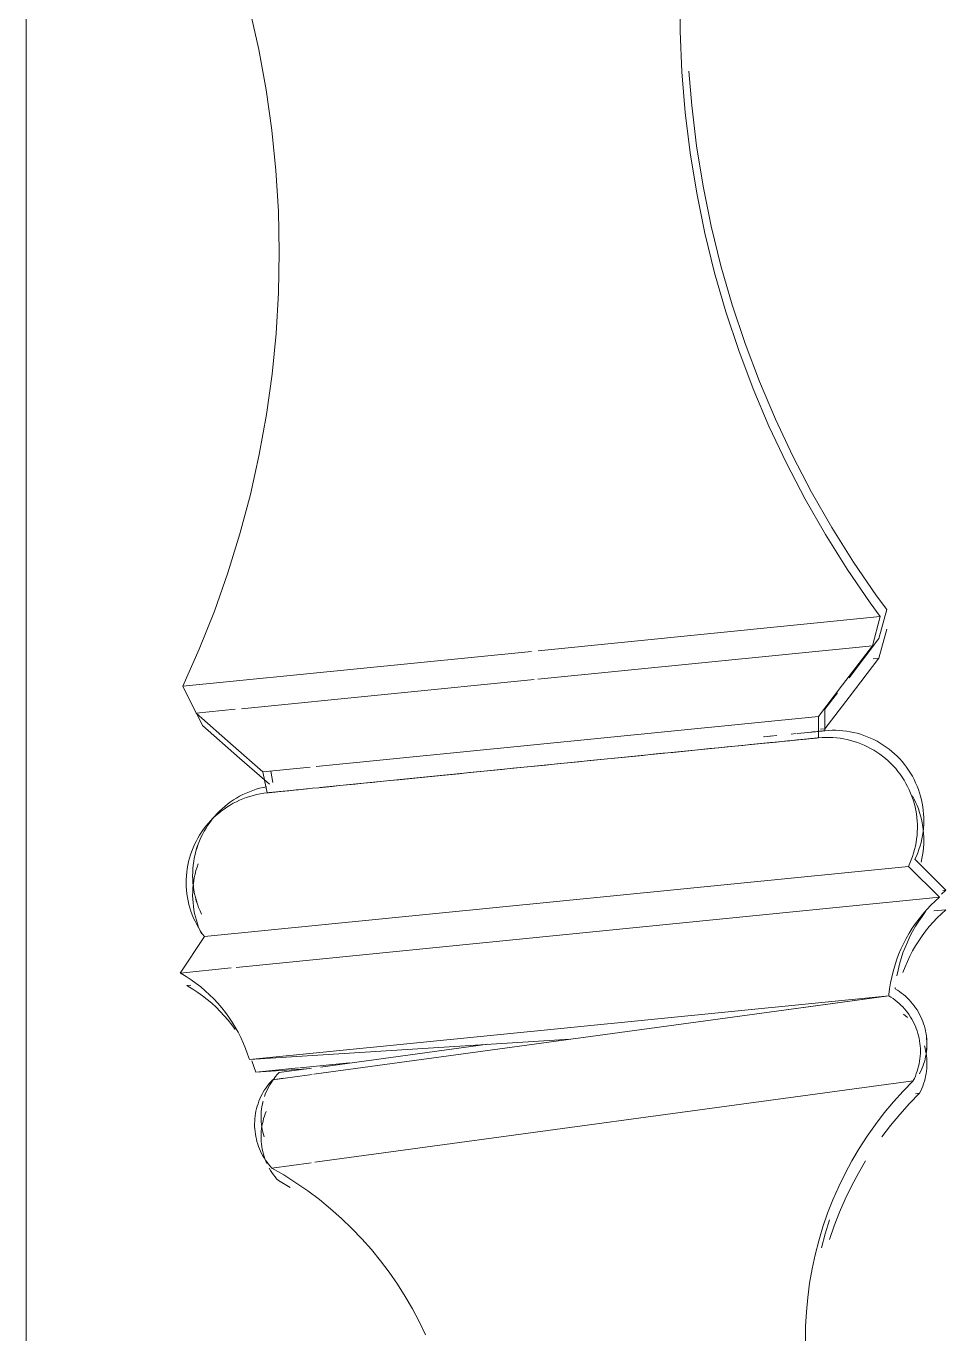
# Model space of a CAD drawing. Extents: x 4834 to 83801, y -13735 to 32221.
# Drawn here: x 13594.99 to 13598.87, y -12421.22 to -12415.71 of the extents above; entities that cross this region are included whole.
import ezdxf

# ---------------------------------------------------------------- set-up
doc = ezdxf.new("R2010")
doc.units = 0
doc.header["$LTSCALE"] = 8
doc.header["$MEASUREMENT"] = 0
doc.layers.add('A-COLS', color=52, linetype='Continuous', lineweight=9)
doc.layers.add('Q-CASE', color=31, linetype='Continuous', lineweight=9)
doc.layers.add('ELEVATION', color=7, linetype='Continuous', lineweight=25, true_color=0xdda54b)

# ---------------------------------------------------------------- blocks, each defined once
blk = doc.blocks.new('BAR_WITH_STOOLS_16588 - BAR_WITH_STOOLS_16588-392758-Section 1')
at = {"layer": 'Q-CASE'}
for p, q in [((848.2676, 78.3392), (846.8249, 78.1953)), ((848.2349, 78.2169), (848.2676, 78.3392)), ((848.262, 78.2467), (848.2948, 78.3691)), ((848.262, 78.1643), (848.2948, 78.2867)), ((846.8243, 78.0761), (848.2349, 78.2169)), ((848.1088, 78.0519), (848.2349, 78.2169)), ((848.136, 78.0817), (848.262, 78.2467)), ((846.7972, 78.1925), (845.3268, 78.0458)), ((848.136, 77.9993), (848.262, 78.1643)), ((848.2372, 78.1619), (848.262, 78.1643)), ((845.3268, 78.0458), (845.3831, 77.9323)), ((845.5742, 77.9514), (846.809, 78.0746)), ((848.0072, 77.9188), (848.1088, 78.0519)), ((848.0344, 77.9487), (848.0872, 78.0178)), ((848.0344, 77.8663), (848.136, 77.9993)), ((845.3831, 77.9323), (845.5476, 77.9487)), ((845.3831, 77.9323), (845.5393, 77.7955)), ((845.3842, 77.9323), (845.4103, 77.8798)), ((848.0344, 77.8584), (848.0344, 77.9487)), ((845.4103, 77.8798), (845.5664, 77.7429)), ((845.8888, 77.7074), (848.0072, 77.9188)), ((848.0072, 77.8286), (848.0072, 77.9188)), ((845.9049, 77.6188), (848.0072, 77.8286)), ((847.7811, 77.8332), (847.8124, 77.8363)), ((848.0072, 77.8286), (847.7853, 77.8065)), ((847.8912, 77.8442), (847.9128, 77.8463)), ((847.9178, 77.8468), (847.9775, 77.8528)), ((847.9783, 77.8528), (847.9178, 77.8468)), ((848.0072, 77.8557), (848.0344, 77.8584)), ((848.0344, 77.8584), (848.0072, 77.8557)), ((848.0152, 77.8644), (848.0344, 77.8663)), ((845.5393, 77.7955), (845.6651, 77.6851)), ((845.5664, 77.7429), (845.6923, 77.6326)), ((845.6651, 77.6851), (845.8646, 77.705)), ((845.6651, 77.6851), (845.683, 77.5967)), ((845.6976, 77.6884), (845.7073, 77.6403)), ((845.6722, 77.6502), (845.683, 77.5967)), ((845.6722, 77.6502), (845.683, 77.5967)), ((845.6722, 77.6502), (845.683, 77.5967)), ((845.683, 77.5967), (845.8521, 77.6136)), ((845.4182, 76.9907), (848.3865, 77.2869)), ((848.5168, 77.1566), (848.3865, 77.2869)), ((848.4131, 77.3167), (848.4137, 77.3168)), ((848.544, 77.1865), (848.4137, 77.3168)), ((848.544, 77.1865), (848.5254, 77.1698)), ((848.5312, 77.1852), (848.544, 77.1865)), ((845.5522, 76.8608), (848.5168, 77.1566)), ((848.4926, 77.0989), (848.544, 77.1041)), ((845.4182, 76.9907), (845.3162, 76.8373)), ((845.3162, 76.8373), (845.5306, 76.8587)), ((845.3434, 76.7847), (845.3609, 76.7864)), ((848.3309, 76.776), (848.3304, 76.771)), ((845.6076, 76.4722), (848.3033, 76.7412)), ((847.8703, 76.6823), (848.3033, 76.7412)), ((848.3033, 76.7412), (848.1293, 76.7175)), ((848.2834, 76.7385), (848.3033, 76.7412)), ((848.098, 76.7133), (845.88, 76.4113)), ((848.3955, 76.6518), (848.401, 76.6426)), ((848.3955, 76.6518), (848.401, 76.6426)), ((848.3955, 76.6518), (848.401, 76.6426)), ((845.6076, 76.4722), (846.9603, 76.5584)), ((846.6136, 76.5373), (845.9071, 76.4412)), ((845.8201, 76.4382), (846.0295, 76.4591)), ((845.6348, 76.4197), (845.8153, 76.4377)), ((845.6348, 76.4197), (845.85, 76.4334)), ((845.6348, 76.4197), (845.8499, 76.4334)), ((845.8722, 76.4103), (845.706, 76.3877)), ((845.706, 76.3877), (845.7503, 76.3937)), ((845.869, 76.436), (845.7331, 76.4175)), ((845.8839, 76.0397), (848.406, 76.383)), ((848.4157, 76.3281), (848.4332, 76.3305)), ((845.7028, 76.0151), (845.8687, 76.0376)), ((845.7799, 75.9335), (845.7299, 75.9625))]:
    blk.add_line(p, q, dxfattribs=at)
at = {"layer": 'Q-CASE', "flags": 128}
for points in [[(847.4446, 81.3216), (847.431, 81.1503), (847.4243, 80.9787), (847.4244, 80.8069), (847.4314, 80.6352), (847.4453, 80.464), (847.466, 80.2934), (847.4935, 80.1238), (847.5278, 79.9555), (847.5688, 79.7886), (847.6164, 79.6236), (847.6706, 79.4605), (847.7313, 79.2998), (847.7983, 79.1416), (847.8716, 78.9862), (847.9511, 78.8339), (848.0366, 78.6849), (848.128, 78.5394), (848.2251, 78.3977), (848.2676, 78.3392)], [(845.3268, 78.0458), (845.3967, 78.2027), (845.4602, 78.3624), (845.5173, 78.5244), (845.5679, 78.6886), (845.6118, 78.8547), (845.6491, 79.0224), (845.6797, 79.1915), (845.7034, 79.3616), (845.7204, 79.5326), (845.7305, 79.7041), (845.7337, 79.8759), (845.7301, 80.0476), (845.7195, 80.2191), (845.7022, 80.39), (845.678, 80.5601), (845.647, 80.7291), (845.6093, 80.8967), (845.565, 81.0627), (845.5443, 81.132)], [(847.4607, 80.6381), (847.4724, 80.4938), (847.4932, 80.3232), (847.5207, 80.1536), (847.5549, 79.9853), (847.5959, 79.8184), (847.6436, 79.6534), (847.6977, 79.4903), (847.7584, 79.3296), (847.8254, 79.1714), (847.8987, 79.016), (847.9782, 78.8637), (848.0637, 78.7147), (848.1551, 78.5692), (848.2522, 78.4275), (848.2948, 78.3691)], [(848.0072, 77.8286), (848.0063, 77.8285), (848.0035, 77.8282), (847.9989, 77.8278), (847.9924, 77.8271), (847.9841, 77.8263), (847.9739, 77.8253), (847.962, 77.8241), (847.9483, 77.8227), (847.9328, 77.8212), (847.9155, 77.8195), (847.8966, 77.8176), (847.8759, 77.8155), (847.8536, 77.8133), (847.8297, 77.8109), (847.8043, 77.8084), (847.7773, 77.8057), (847.7488, 77.8028), (847.7188, 77.7998), (847.6875, 77.7967), (847.6548, 77.7934), (847.6208, 77.7901), (847.5856, 77.7865), (847.5492, 77.7829), (847.5116, 77.7792), (847.473, 77.7753), (847.4334, 77.7714), (847.3929, 77.7673), (847.3514, 77.7632), (847.3092, 77.759), (847.2662, 77.7547), (847.2226, 77.7503), (847.1783, 77.7459), (847.1335, 77.7414), (847.0883, 77.7369), (847.0426, 77.7324), (846.9967, 77.7278), (846.9505, 77.7232), (846.9041, 77.7185), (846.8577, 77.7139), (846.8112, 77.7093), (846.7647, 77.7046), (846.7185, 77.7), (846.6724, 77.6954), (846.6265, 77.6908), (846.5811, 77.6863), (846.536, 77.6818), (846.4915, 77.6774), (846.4475, 77.673), (846.4041, 77.6686), (846.3615, 77.6644), (846.3196, 77.6602), (846.2786, 77.6561), (846.2385, 77.6521), (846.1993, 77.6482), (846.1612, 77.6444), (846.1242, 77.6407), (846.0883, 77.6371), (846.0536, 77.6337), (846.0202, 77.6303), (845.9882, 77.6271), (845.9574, 77.6241), (845.9282, 77.6211), (845.9003, 77.6184), (845.874, 77.6157), (845.8493, 77.6133), (845.8261, 77.611), (845.8046, 77.6088), (845.7847, 77.6068), (845.7666, 77.605), (845.7501, 77.6034), (845.7354, 77.6019), (845.7225, 77.6006), (845.7114, 77.5995), (845.7021, 77.5986), (845.6946, 77.5978), (845.689, 77.5973), (845.6852, 77.5969), (845.6832, 77.5967), (845.683, 77.5967)], [(847.8314, 77.8382), (847.8044, 77.8355), (847.7759, 77.8326)], [(847.8162, 77.8095), (847.8409, 77.812), (847.8641, 77.8143), (847.8856, 77.8165), (847.9055, 77.8185), (847.9237, 77.8203), (847.9401, 77.8219), (847.9548, 77.8234), (847.9677, 77.8247), (847.9788, 77.8258), (847.9881, 77.8267), (847.9956, 77.8275), (848.0013, 77.828), (848.005, 77.8284), (848.007, 77.8286), (848.0072, 77.8286)], [(848.0344, 77.8584), (848.0335, 77.8583), (848.0307, 77.8581), (848.026, 77.8576), (848.0195, 77.857), (848.0112, 77.8561), (848.0011, 77.8551), (847.9891, 77.8539), (847.9754, 77.8525)], [(847.9819, 77.8532), (847.9948, 77.8545), (848.006, 77.8556), (848.0153, 77.8565), (848.0228, 77.8573), (848.0284, 77.8578), (848.0322, 77.8582), (848.0341, 77.8584), (848.0344, 77.8584)], [(848.0072, 77.8286), (848.0224, 77.8298), (848.0375, 77.8304), (848.0527, 77.8304), (848.0678, 77.8298), (848.083, 77.8286), (848.098, 77.8267), (848.113, 77.8243), (848.1278, 77.8213), (848.1426, 77.8177), (848.1571, 77.8135), (848.1715, 77.8087), (848.1857, 77.8034), (848.1997, 77.7975), (848.2134, 77.791), (848.2268, 77.784), (848.24, 77.7764), (848.2528, 77.7684), (848.2654, 77.7598), (848.2775, 77.7507), (848.2893, 77.7412), (848.3007, 77.7312), (848.3117, 77.7207), (848.3222, 77.7099), (848.3324, 77.6986), (848.342, 77.6869), (848.3512, 77.6748), (848.3599, 77.6624), (848.3681, 77.6496), (848.3757, 77.6365), (848.3829, 77.6231), (848.3895, 77.6095), (848.3955, 77.5956), (848.401, 77.5814), (848.4059, 77.5671), (848.4103, 77.5526), (848.414, 77.5379), (848.4172, 77.523), (848.4198, 77.5081), (848.4217, 77.4931), (848.4231, 77.478), (848.4239, 77.4628), (848.424, 77.4477), (848.4236, 77.4325), (848.4225, 77.4174), (848.4209, 77.4023), (848.4186, 77.3873), (848.4157, 77.3724), (848.4123, 77.3576), (848.4082, 77.343), (848.4036, 77.3286), (848.3984, 77.3143), (848.3927, 77.3003), (848.3865, 77.2869)], [(848.0344, 77.8584), (848.0495, 77.8596), (848.0647, 77.8602), (848.0798, 77.8602), (848.095, 77.8596), (848.1101, 77.8584), (848.1251, 77.8566), (848.1401, 77.8541), (848.155, 77.8511), (848.1697, 77.8475), (848.1843, 77.8433), (848.1987, 77.8385), (848.2129, 77.8332), (848.2268, 77.8273), (848.2405, 77.8208), (848.254, 77.8138), (848.2671, 77.8063), (848.28, 77.7982), (848.2925, 77.7896), (848.3047, 77.7806), (848.3164, 77.771), (848.3278, 77.761), (848.3388, 77.7506), (848.3494, 77.7397), (848.3595, 77.7284), (848.3692, 77.7167), (848.3783, 77.7046), (848.387, 77.6922), (848.3952, 77.6794), (848.4029, 77.6663), (848.41, 77.653), (848.4166, 77.6393), (848.4227, 77.6254), (848.4282, 77.6113), (848.4331, 77.5969), (848.4374, 77.5824), (848.4412, 77.5677), (848.4443, 77.5529), (848.4469, 77.5379), (848.4489, 77.5229), (848.4502, 77.5078), (848.451, 77.4926), (848.4512, 77.4775), (848.4507, 77.4623), (848.4496, 77.4472), (848.448, 77.4321), (848.4457, 77.4171), (848.4429, 77.4022), (848.4394, 77.3875), (848.4354, 77.3728), (848.4307, 77.3584), (848.4256, 77.3442), (848.4198, 77.3301), (848.4137, 77.3168)], [(848.0495, 77.8596), (848.0646, 77.8602), (848.0798, 77.8602), (848.0949, 77.8596), (848.11, 77.8584), (848.1251, 77.8566), (848.1401, 77.8541), (848.1549, 77.8511), (848.1697, 77.8475), (848.1842, 77.8433), (848.1986, 77.8385), (848.2128, 77.8332), (848.2268, 77.8273), (848.2405, 77.8208), (848.2539, 77.8138), (848.2671, 77.8063), (848.2799, 77.7982), (848.2925, 77.7896), (848.3046, 77.7806), (848.3164, 77.771), (848.3278, 77.761), (848.3388, 77.7506), (848.3493, 77.7397), (848.3595, 77.7284), (848.3691, 77.7167)], [(848.0495, 77.8596), (848.0647, 77.8602), (848.0798, 77.8602), (848.095, 77.8596), (848.1101, 77.8584), (848.1251, 77.8566), (848.1401, 77.8541), (848.155, 77.8511), (848.1697, 77.8475), (848.1843, 77.8433), (848.1987, 77.8385), (848.2129, 77.8332), (848.2268, 77.8273), (848.2405, 77.8208), (848.254, 77.8138), (848.2671, 77.8063), (848.28, 77.7982), (848.2925, 77.7896), (848.3047, 77.7806), (848.3164, 77.771), (848.3278, 77.761), (848.3388, 77.7506), (848.3494, 77.7397), (848.3595, 77.7284), (848.3692, 77.7167)], [(848.0495, 77.8596), (848.0646, 77.8602), (848.0798, 77.8602), (848.0949, 77.8596), (848.11, 77.8584), (848.1251, 77.8566), (848.1401, 77.8541), (848.1549, 77.8511), (848.1697, 77.8475), (848.1842, 77.8433), (848.1986, 77.8385), (848.2128, 77.8332), (848.2268, 77.8273), (848.2405, 77.8208), (848.2539, 77.8138), (848.2671, 77.8063), (848.2799, 77.7982), (848.2925, 77.7896), (848.3046, 77.7806), (848.3164, 77.771), (848.3278, 77.761), (848.3388, 77.7506), (848.3493, 77.7397), (848.3595, 77.7284), (848.3691, 77.7167)], [(848.2268, 77.784), (848.24, 77.7764), (848.2528, 77.7684)], [(848.2268, 77.784), (848.24, 77.7764), (848.2528, 77.7684)], [(848.2268, 77.784), (848.24, 77.7764), (848.2528, 77.7684)], [(848.4028, 77.6663), (848.41, 77.653), (848.4166, 77.6393), (848.4226, 77.6254), (848.4281, 77.6113), (848.433, 77.5969), (848.4374, 77.5824), (848.4411, 77.5677), (848.4443, 77.5529), (848.4469, 77.5379), (848.4488, 77.5229), (848.4502, 77.5078), (848.451, 77.4926), (848.4511, 77.4775), (848.4507, 77.4623), (848.4496, 77.4472), (848.4479, 77.4321), (848.4457, 77.4171), (848.4428, 77.4022), (848.4394, 77.3875), (848.4353, 77.3728), (848.4307, 77.3584), (848.4255, 77.3442), (848.4197, 77.3301), (848.4136, 77.3168)], [(848.4028, 77.6663), (848.41, 77.653), (848.4166, 77.6393), (848.4226, 77.6254), (848.4281, 77.6113), (848.433, 77.5969), (848.4374, 77.5824), (848.4411, 77.5677), (848.4443, 77.5529), (848.4469, 77.5379), (848.4488, 77.5229), (848.4502, 77.5078), (848.451, 77.4926), (848.4511, 77.4775), (848.4507, 77.4623), (848.4496, 77.4472), (848.4479, 77.4321), (848.4457, 77.4171), (848.4428, 77.4022), (848.4394, 77.3875), (848.4353, 77.3728), (848.4307, 77.3584), (848.4255, 77.3442), (848.4197, 77.3301), (848.4136, 77.3168)], [(848.4029, 77.6663), (848.41, 77.653), (848.4166, 77.6393), (848.4227, 77.6254), (848.4282, 77.6113), (848.4331, 77.5969), (848.4374, 77.5824), (848.4412, 77.5677), (848.4443, 77.5529), (848.4469, 77.5379), (848.4489, 77.5229), (848.4502, 77.5078), (848.451, 77.4926), (848.4512, 77.4775), (848.4507, 77.4623), (848.4496, 77.4472), (848.448, 77.4321), (848.4457, 77.4171), (848.4429, 77.4022), (848.4394, 77.3875), (848.4354, 77.3728), (848.4307, 77.3584), (848.4256, 77.3442), (848.4198, 77.3301), (848.4137, 77.3168)], [(845.4059, 77.0852), (845.3996, 77.099), (845.3939, 77.113), (845.3888, 77.1273), (845.3842, 77.1417), (845.3802, 77.1564), (845.3767, 77.1711), (845.3739, 77.186), (845.3717, 77.201), (845.3701, 77.2161), (845.369, 77.2313), (845.3686, 77.2464), (845.3688, 77.2616), (845.3696, 77.2767), (845.371, 77.2918), (845.373, 77.3069), (845.3756, 77.3218), (845.3788, 77.3366), (845.3826, 77.3513), (845.387, 77.3658), (845.3919, 77.3802), (845.3974, 77.3943), (845.4035, 77.4082), (845.4102, 77.4218), (845.4173, 77.4352), (845.425, 77.4482), (845.4332, 77.461), (845.442, 77.4734), (845.4512, 77.4854), (845.4609, 77.4971), (845.471, 77.5084), (845.4816, 77.5192), (845.4926, 77.5297), (845.504, 77.5396), (845.5158, 77.5492), (845.528, 77.5582), (845.5405, 77.5667), (845.5534, 77.5748), (845.5666, 77.5823), (845.58, 77.5893), (845.5938, 77.5957), (845.6077, 77.6016), (845.6219, 77.6069), (845.6363, 77.6116), (845.6509, 77.6158), (845.6657, 77.6194), (845.6805, 77.6224)], [(845.4059, 77.0852), (845.3996, 77.099), (845.3939, 77.113), (845.3887, 77.1273), (845.3841, 77.1417), (845.3801, 77.1564), (845.3767, 77.1711), (845.3739, 77.186), (845.3716, 77.201), (845.37, 77.2161), (845.369, 77.2313), (845.3686, 77.2464), (845.3688, 77.2616), (845.3696, 77.2767), (845.371, 77.2918), (845.373, 77.3069), (845.3756, 77.3218), (845.3788, 77.3366), (845.3826, 77.3513), (845.3869, 77.3658), (845.3919, 77.3802), (845.3974, 77.3943), (845.4035, 77.4082), (845.4101, 77.4218), (845.4173, 77.4352), (845.425, 77.4482), (845.4332, 77.461), (845.4419, 77.4734), (845.4511, 77.4854), (845.4608, 77.4971), (845.471, 77.5084), (845.4815, 77.5192), (845.4926, 77.5297), (845.504, 77.5396), (845.5158, 77.5492), (845.528, 77.5582), (845.5405, 77.5667), (845.5534, 77.5748), (845.5665, 77.5823), (845.58, 77.5893), (845.5937, 77.5957), (845.6077, 77.6016), (845.6219, 77.6069), (845.6363, 77.6116), (845.6509, 77.6158), (845.6656, 77.6194), (845.6805, 77.6224)], [(845.4059, 77.0852), (845.3996, 77.099), (845.3939, 77.113), (845.3888, 77.1273), (845.3842, 77.1417), (845.3802, 77.1564), (845.3767, 77.1711), (845.3739, 77.186), (845.3717, 77.201), (845.3701, 77.2161), (845.369, 77.2313), (845.3686, 77.2464), (845.3688, 77.2616), (845.3696, 77.2767), (845.371, 77.2918), (845.373, 77.3069), (845.3756, 77.3218), (845.3788, 77.3366), (845.3826, 77.3513), (845.387, 77.3658), (845.3919, 77.3802), (845.3974, 77.3943), (845.4035, 77.4082), (845.4102, 77.4218), (845.4173, 77.4352), (845.425, 77.4482), (845.4332, 77.461), (845.442, 77.4734), (845.4512, 77.4854), (845.4609, 77.4971), (845.471, 77.5084), (845.4816, 77.5192), (845.4926, 77.5297), (845.504, 77.5396), (845.5158, 77.5492), (845.528, 77.5582), (845.5405, 77.5667), (845.5534, 77.5748), (845.5666, 77.5823), (845.58, 77.5893), (845.5938, 77.5957), (845.6077, 77.6016), (845.6219, 77.6069), (845.6363, 77.6116), (845.6509, 77.6158), (845.6657, 77.6194), (845.6805, 77.6224)], [(845.4059, 77.0852), (845.3996, 77.099), (845.3939, 77.113), (845.3887, 77.1273), (845.3841, 77.1417), (845.3801, 77.1564), (845.3767, 77.1711), (845.3739, 77.186), (845.3716, 77.201), (845.37, 77.2161), (845.369, 77.2313), (845.3686, 77.2464), (845.3688, 77.2616), (845.3696, 77.2767), (845.371, 77.2918), (845.373, 77.3069), (845.3756, 77.3218), (845.3788, 77.3366), (845.3826, 77.3513), (845.3869, 77.3658), (845.3919, 77.3802), (845.3974, 77.3943), (845.4035, 77.4082), (845.4101, 77.4218), (845.4173, 77.4352), (845.425, 77.4482), (845.4332, 77.461), (845.4419, 77.4734), (845.4511, 77.4854), (845.4608, 77.4971), (845.471, 77.5084), (845.4815, 77.5192), (845.4926, 77.5297), (845.504, 77.5396), (845.5158, 77.5492), (845.528, 77.5582), (845.5405, 77.5667), (845.5534, 77.5748), (845.5665, 77.5823), (845.58, 77.5893), (845.5937, 77.5957), (845.6077, 77.6016), (845.6219, 77.6069), (845.6363, 77.6116), (845.6509, 77.6158), (845.6656, 77.6194), (845.6805, 77.6224)], [(845.683, 77.5967), (845.6839, 77.5968), (845.6867, 77.5971), (845.6913, 77.5975), (845.6978, 77.5982), (845.7061, 77.599), (845.7163, 77.6), (845.7282, 77.6012), (845.742, 77.6026), (845.7575, 77.6041), (845.7747, 77.6058), (845.7937, 77.6077), (845.8143, 77.6098), (845.8366, 77.612), (845.8605, 77.6144)], [(845.4182, 76.9907), (845.4093, 77.003), (845.4009, 77.0156), (845.393, 77.0286), (845.3856, 77.0418), (845.3788, 77.0554), (845.3725, 77.0692), (845.3668, 77.0832), (845.3616, 77.0975), (845.357, 77.1119), (845.353, 77.1266), (845.3496, 77.1413), (845.3468, 77.1562), (845.3445, 77.1712), (845.3429, 77.1863), (845.3419, 77.2014), (845.3415, 77.2166), (845.3417, 77.2318), (845.3425, 77.2469), (845.3439, 77.262), (845.3459, 77.277), (845.3485, 77.292), (845.3517, 77.3068), (845.3555, 77.3215), (845.3598, 77.336), (845.3648, 77.3503), (845.3703, 77.3645), (845.3764, 77.3783), (845.383, 77.392), (845.3902, 77.4053), (845.3979, 77.4184), (845.4061, 77.4312), (845.4148, 77.4436), (845.424, 77.4556), (845.4337, 77.4673), (845.4439, 77.4786), (845.4544, 77.4894), (845.4655, 77.4998), (845.4769, 77.5098), (845.4887, 77.5193), (845.5009, 77.5284), (845.5134, 77.5369), (845.5263, 77.5449), (845.5394, 77.5525), (845.5529, 77.5594), (845.5666, 77.5659), (845.5806, 77.5718), (845.5948, 77.5771), (845.6092, 77.5818), (845.6238, 77.586), (845.6385, 77.5896), (845.6534, 77.5925), (845.6684, 77.5949), (845.683, 77.5967)], [(845.4093, 77.003), (845.4009, 77.0156), (845.393, 77.0286), (845.3856, 77.0418), (845.3788, 77.0554), (845.3725, 77.0692), (845.3668, 77.0832), (845.3616, 77.0975), (845.357, 77.1119), (845.353, 77.1266), (845.3496, 77.1413), (845.3468, 77.1562), (845.3445, 77.1712), (845.3429, 77.1863), (845.3419, 77.2014), (845.3415, 77.2166), (845.3417, 77.2318), (845.3425, 77.2469), (845.3439, 77.262), (845.3459, 77.277), (845.3485, 77.292), (845.3517, 77.3068), (845.3555, 77.3215), (845.3598, 77.336), (845.3648, 77.3503), (845.3703, 77.3645), (845.3764, 77.3783), (845.383, 77.392), (845.3902, 77.4053), (845.3979, 77.4184), (845.4061, 77.4312), (845.4148, 77.4436), (845.424, 77.4556), (845.4337, 77.4673), (845.4439, 77.4786), (845.4544, 77.4894), (845.4655, 77.4998), (845.4769, 77.5098), (845.4887, 77.5193), (845.5009, 77.5284), (845.5134, 77.5369), (845.5263, 77.5449), (845.5394, 77.5525), (845.5529, 77.5594), (845.5666, 77.5659), (845.5806, 77.5718), (845.5948, 77.5771), (845.6092, 77.5818), (845.6238, 77.586), (845.6385, 77.5896), (845.6534, 77.5925), (845.6684, 77.5949)], [(845.4093, 77.003), (845.4009, 77.0156), (845.393, 77.0286), (845.3856, 77.0418), (845.3788, 77.0554), (845.3725, 77.0692), (845.3668, 77.0832), (845.3616, 77.0975), (845.357, 77.1119), (845.353, 77.1266), (845.3496, 77.1413), (845.3468, 77.1562), (845.3445, 77.1712), (845.3429, 77.1863), (845.3419, 77.2014), (845.3415, 77.2166), (845.3417, 77.2318), (845.3425, 77.2469), (845.3439, 77.262), (845.3459, 77.277), (845.3485, 77.292), (845.3517, 77.3068), (845.3555, 77.3215), (845.3598, 77.336), (845.3648, 77.3503), (845.3703, 77.3645), (845.3764, 77.3783), (845.383, 77.392), (845.3902, 77.4053), (845.3979, 77.4184), (845.4061, 77.4312), (845.4148, 77.4436), (845.424, 77.4556), (845.4337, 77.4673), (845.4439, 77.4786), (845.4544, 77.4894), (845.4655, 77.4998), (845.4769, 77.5098), (845.4887, 77.5193), (845.5009, 77.5284), (845.5134, 77.5369), (845.5263, 77.5449), (845.5394, 77.5525), (845.5529, 77.5594), (845.5666, 77.5659), (845.5806, 77.5718), (845.5948, 77.5771), (845.6092, 77.5818), (845.6238, 77.586), (845.6385, 77.5896), (845.6534, 77.5925), (845.6684, 77.5949)], [(845.4093, 77.003), (845.4009, 77.0156), (845.393, 77.0286), (845.3856, 77.0418), (845.3788, 77.0554), (845.3725, 77.0692), (845.3668, 77.0832), (845.3616, 77.0975), (845.357, 77.1119), (845.353, 77.1266), (845.3496, 77.1413), (845.3468, 77.1562), (845.3445, 77.1712), (845.3429, 77.1863), (845.3419, 77.2014), (845.3415, 77.2166), (845.3417, 77.2318), (845.3425, 77.2469), (845.3439, 77.262), (845.3459, 77.277), (845.3485, 77.292), (845.3517, 77.3068), (845.3555, 77.3215), (845.3598, 77.336), (845.3648, 77.3503), (845.3703, 77.3645), (845.3764, 77.3783), (845.383, 77.392), (845.3902, 77.4053), (845.3979, 77.4184), (845.4061, 77.4312), (845.4148, 77.4436), (845.424, 77.4556), (845.4337, 77.4673), (845.4439, 77.4786), (845.4544, 77.4894), (845.4655, 77.4998), (845.4769, 77.5098), (845.4887, 77.5193), (845.5009, 77.5284), (845.5134, 77.5369), (845.5263, 77.5449), (845.5394, 77.5525), (845.5529, 77.5594), (845.5666, 77.5659), (845.5806, 77.5718), (845.5948, 77.5771), (845.6092, 77.5818), (845.6238, 77.586), (845.6385, 77.5896), (845.6534, 77.5925), (845.6684, 77.5949)], [(848.4029, 77.584), (848.41, 77.5706), (848.4166, 77.5569), (848.4227, 77.543), (848.4282, 77.5289), (848.4331, 77.5145), (848.4374, 77.5), (848.4412, 77.4853), (848.4443, 77.4705), (848.4469, 77.4555), (848.4489, 77.4405), (848.4502, 77.4254), (848.451, 77.4103), (848.4512, 77.3951), (848.4507, 77.3799), (848.4496, 77.3648), (848.448, 77.3497), (848.4457, 77.3347), (848.4429, 77.3198), (848.4394, 77.3051)], [(848.4029, 77.584), (848.41, 77.5706), (848.4166, 77.5569), (848.4227, 77.543), (848.4282, 77.5289), (848.4331, 77.5145), (848.4374, 77.5), (848.4412, 77.4853), (848.4443, 77.4705), (848.4469, 77.4555), (848.4489, 77.4405), (848.4502, 77.4254), (848.451, 77.4103), (848.4512, 77.3951), (848.4507, 77.3799), (848.4496, 77.3648), (848.448, 77.3497), (848.4457, 77.3347), (848.4429, 77.3198), (848.4394, 77.3051)], [(848.4103, 77.5526), (848.414, 77.5379), (848.4172, 77.523), (848.4198, 77.5081), (848.4217, 77.4931), (848.4231, 77.478), (848.4239, 77.4628), (848.424, 77.4477), (848.4236, 77.4325), (848.4225, 77.4174), (848.4209, 77.4023), (848.4186, 77.3873), (848.4157, 77.3724)], [(848.4103, 77.5526), (848.414, 77.5379), (848.4172, 77.523), (848.4198, 77.5081), (848.4217, 77.4931), (848.4231, 77.478), (848.4239, 77.4628), (848.424, 77.4477), (848.4236, 77.4325), (848.4225, 77.4174), (848.4209, 77.4023), (848.4186, 77.3873), (848.4157, 77.3724)], [(848.4103, 77.5526), (848.414, 77.5379), (848.4172, 77.523), (848.4198, 77.5081), (848.4217, 77.4931), (848.4231, 77.478), (848.4239, 77.4628), (848.424, 77.4477), (848.4236, 77.4325), (848.4225, 77.4174), (848.4209, 77.4023), (848.4186, 77.3873), (848.4157, 77.3724)], [(845.4059, 77.0028), (845.3996, 77.0166), (845.3939, 77.0307), (845.3888, 77.0449), (845.3842, 77.0594), (845.3802, 77.074), (845.3767, 77.0888), (845.3739, 77.1037), (845.3717, 77.1187), (845.3701, 77.1337), (845.369, 77.1489), (845.3686, 77.164), (845.3688, 77.1792), (845.3696, 77.1943), (845.371, 77.2094), (845.373, 77.2245), (845.3756, 77.2394), (845.3788, 77.2542), (845.3826, 77.2689), (845.387, 77.2834), (845.3919, 77.2978)], [(845.4059, 77.0028), (845.3996, 77.0166), (845.3939, 77.0307), (845.3888, 77.0449), (845.3842, 77.0594), (845.3802, 77.074), (845.3767, 77.0888), (845.3739, 77.1037), (845.3717, 77.1187), (845.3701, 77.1337), (845.369, 77.1489), (845.3686, 77.164), (845.3688, 77.1792), (845.3696, 77.1943), (845.371, 77.2094), (845.373, 77.2245), (845.3756, 77.2394), (845.3788, 77.2542), (845.3826, 77.2689), (845.387, 77.2834), (845.3919, 77.2978)], [(848.5168, 77.1566), (848.4983, 77.14), (848.4804, 77.1226), (848.4633, 77.1045), (848.4468, 77.0857), (848.4312, 77.0663), (848.4163, 77.0463), (848.4023, 77.0257), (848.3891, 77.0046), (848.3767, 76.9829), (848.3652, 76.9608), (848.3546, 76.9382), (848.3449, 76.9152), (848.3362, 76.8919), (848.3284, 76.8682), (848.3215, 76.8442), (848.3156, 76.82), (848.3107, 76.7955), (848.3067, 76.7709), (848.3038, 76.7462), (848.3033, 76.7412)], [(848.544, 77.1041), (848.5254, 77.0874), (848.5076, 77.07), (848.4904, 77.0519), (848.474, 77.0332), (848.4583, 77.0137), (848.4435, 76.9937), (848.4294, 76.9731), (848.4162, 76.952), (848.4038, 76.9303), (848.3923, 76.9082), (848.3817, 76.8856), (848.3721, 76.8627), (848.3633, 76.8393)], [(848.4583, 77.0961), (848.4435, 77.0761), (848.4294, 77.0555), (848.4162, 77.0344), (848.4038, 77.0127), (848.3923, 76.9906), (848.3817, 76.968), (848.3721, 76.945), (848.3633, 76.9217), (848.3555, 76.898), (848.3486, 76.874), (848.3427, 76.8498), (848.3378, 76.8254)], [(848.474, 77.0332), (848.4583, 77.0137), (848.4435, 76.9937), (848.4294, 76.9731), (848.4162, 76.952), (848.4038, 76.9303), (848.3923, 76.9082), (848.3817, 76.8856), (848.3721, 76.8627), (848.3633, 76.8393)], [(845.6076, 76.4722), (845.6, 76.496), (845.5915, 76.5194), (845.582, 76.5425), (845.5716, 76.5651), (845.5603, 76.5874), (845.5482, 76.6091), (845.5351, 76.6304), (845.5213, 76.6511), (845.5066, 76.6713), (845.4911, 76.6908), (845.4749, 76.7097), (845.4579, 76.728), (845.4402, 76.7455), (845.4218, 76.7624), (845.4027, 76.7785), (845.383, 76.7938), (845.3627, 76.8083), (845.3419, 76.822), (845.3205, 76.8348), (845.3162, 76.8373)], [(845.5484, 76.5986), (845.5337, 76.6187), (845.5182, 76.6383), (845.502, 76.6572), (845.485, 76.6754), (845.4673, 76.693), (845.4489, 76.7098), (845.4298, 76.7259), (845.4102, 76.7412), (845.3899, 76.7557), (845.369, 76.7694), (845.3477, 76.7822), (845.3434, 76.7847)], [(845.5484, 76.5986), (845.5337, 76.6187), (845.5182, 76.6383), (845.502, 76.6572), (845.485, 76.6754), (845.4673, 76.693), (845.4489, 76.7098), (845.4298, 76.7259)], [(848.3033, 76.7412), (848.3125, 76.7356), (848.3215, 76.7296), (848.3302, 76.7232), (848.3387, 76.7165), (848.3469, 76.7095), (848.3548, 76.7021), (848.3624, 76.6944), (848.3697, 76.6864), (848.3766, 76.6782), (848.3833, 76.6697), (848.3895, 76.6609), (848.3955, 76.6518), (848.401, 76.6426), (848.4062, 76.6331), (848.411, 76.6234), (848.4154, 76.6136), (848.4194, 76.6035), (848.423, 76.5934), (848.4262, 76.583), (848.429, 76.5726), (848.4314, 76.5621), (848.4333, 76.5514), (848.4348, 76.5407), (848.4359, 76.53), (848.4366, 76.5192), (848.4368, 76.5084), (848.4366, 76.4976), (848.4359, 76.4868), (848.4349, 76.4761), (848.4334, 76.4654), (848.4314, 76.4548), (848.4291, 76.4442), (848.4263, 76.4338), (848.4231, 76.4235), (848.4195, 76.4133), (848.4155, 76.4032), (848.4111, 76.3934), (848.4064, 76.3837), (848.406, 76.383)], [(848.3304, 76.771), (848.3397, 76.7654), (848.3486, 76.7594), (848.3574, 76.753), (848.3658, 76.7463), (848.374, 76.7393), (848.3819, 76.7319), (848.3895, 76.7242), (848.3968, 76.7163), (848.4038, 76.708), (848.4104, 76.6995), (848.4167, 76.6907), (848.4226, 76.6817), (848.4282, 76.6724), (848.4333, 76.6629), (848.4381, 76.6532), (848.4426, 76.6434), (848.4466, 76.6334), (848.4502, 76.6232), (848.4534, 76.6129), (848.4562, 76.6024), (848.4585, 76.5919), (848.4605, 76.5813), (848.462, 76.5706), (848.4631, 76.5598), (848.4637, 76.549), (848.4639, 76.5382), (848.4637, 76.5274), (848.4631, 76.5166), (848.462, 76.5059), (848.4605, 76.4952), (848.4586, 76.4846), (848.4562, 76.474), (848.4535, 76.4636), (848.4503, 76.4533), (848.4467, 76.4431), (848.4427, 76.4331), (848.4383, 76.4232), (848.4335, 76.4135), (848.4332, 76.4129)], [(848.3658, 76.7463), (848.374, 76.7393), (848.3819, 76.7319), (848.3895, 76.7242), (848.3968, 76.7163), (848.4037, 76.708), (848.4103, 76.6995), (848.4166, 76.6907), (848.4226, 76.6817), (848.4281, 76.6724), (848.4333, 76.6629), (848.4381, 76.6532), (848.4425, 76.6434), (848.4465, 76.6334), (848.4501, 76.6232), (848.4533, 76.6129)], [(848.3658, 76.7463), (848.374, 76.7393), (848.3819, 76.7319), (848.3895, 76.7242), (848.3968, 76.7163), (848.4038, 76.708), (848.4104, 76.6995), (848.4167, 76.6907), (848.4226, 76.6817), (848.4282, 76.6724), (848.4333, 76.6629), (848.4381, 76.6532), (848.4426, 76.6434), (848.4466, 76.6334), (848.4502, 76.6232), (848.4534, 76.6129)], [(848.3658, 76.7463), (848.374, 76.7393), (848.3819, 76.7319), (848.3895, 76.7242), (848.3968, 76.7163), (848.4037, 76.708), (848.4103, 76.6995), (848.4166, 76.6907), (848.4226, 76.6817), (848.4281, 76.6724), (848.4333, 76.6629), (848.4381, 76.6532), (848.4425, 76.6434), (848.4465, 76.6334), (848.4501, 76.6232), (848.4533, 76.6129)], [(845.5482, 76.6091), (845.5351, 76.6304), (845.5213, 76.6511), (845.5066, 76.6713)], [(845.5482, 76.6091), (845.5351, 76.6304), (845.5213, 76.6511), (845.5066, 76.6713)], [(845.5482, 76.6091), (845.5351, 76.6304), (845.5213, 76.6511), (845.5066, 76.6713)], [(848.3658, 76.6639), (848.374, 76.6569), (848.3819, 76.6495)], [(848.4561, 76.6024), (848.4585, 76.5919), (848.4604, 76.5813), (848.4619, 76.5706), (848.463, 76.5598), (848.4637, 76.549), (848.4639, 76.5382), (848.4637, 76.5274), (848.463, 76.5166), (848.462, 76.5059), (848.4605, 76.4952), (848.4585, 76.4846), (848.4562, 76.474)], [(848.4561, 76.6024), (848.4585, 76.5919), (848.4604, 76.5813), (848.4619, 76.5706), (848.463, 76.5598), (848.4637, 76.549), (848.4639, 76.5382), (848.4637, 76.5274), (848.463, 76.5166), (848.462, 76.5059), (848.4605, 76.4952), (848.4585, 76.4846), (848.4562, 76.474)], [(848.4562, 76.6024), (848.4585, 76.5919), (848.4605, 76.5813), (848.462, 76.5706), (848.4631, 76.5598), (848.4637, 76.549), (848.4639, 76.5382), (848.4637, 76.5274), (848.4631, 76.5166), (848.462, 76.5059), (848.4605, 76.4952), (848.4586, 76.4846), (848.4562, 76.474)], [(848.4534, 76.5305), (848.4562, 76.52), (848.4585, 76.5095), (848.4605, 76.4989), (848.462, 76.4882), (848.4631, 76.4774), (848.4637, 76.4667), (848.4639, 76.4559), (848.4637, 76.4451), (848.4631, 76.4343), (848.462, 76.4235), (848.4605, 76.4128), (848.4586, 76.4022), (848.4562, 76.3917), (848.4535, 76.3812), (848.4503, 76.3709), (848.4467, 76.3607), (848.4427, 76.3507), (848.4383, 76.3408), (848.4335, 76.3311), (848.4332, 76.3305)], [(848.4562, 76.52), (848.4585, 76.5095), (848.4605, 76.4989), (848.462, 76.4882), (848.4631, 76.4774), (848.4637, 76.4667), (848.4639, 76.4559), (848.4637, 76.4451), (848.4631, 76.4343), (848.462, 76.4235), (848.4605, 76.4128), (848.4586, 76.4022), (848.4562, 76.3917), (848.4535, 76.3812), (848.4503, 76.3709), (848.4467, 76.3607)], [(845.6348, 76.4197), (845.6272, 76.4434), (845.6186, 76.4668)], [(845.6821, 76.04), (845.6759, 76.0488), (845.67, 76.0579), (845.6646, 76.0672), (845.6594, 76.0767), (845.6547, 76.0864), (845.6504, 76.0963), (845.6465, 76.1064), (845.6429, 76.1166), (845.6398, 76.1269), (845.6371, 76.1374), (845.6348, 76.1479), (845.633, 76.1586), (845.6315, 76.1693), (845.6305, 76.1801), (845.63, 76.1908), (845.6298, 76.2016), (845.6301, 76.2124), (845.6309, 76.2232), (845.632, 76.234), (845.6336, 76.2446), (845.6356, 76.2552), (845.638, 76.2658), (845.6409, 76.2762), (845.6442, 76.2865), (845.6478, 76.2966), (845.6519, 76.3066), (845.6564, 76.3165), (845.6613, 76.3261), (845.6665, 76.3356), (845.6721, 76.3448), (845.6781, 76.3538), (845.6845, 76.3625), (845.6911, 76.371), (845.6982, 76.3792), (845.7055, 76.3871), (845.706, 76.3877)], [(845.7028, 76.0151), (845.6956, 76.0231), (845.6887, 76.0314), (845.6821, 76.04), (845.6759, 76.0488), (845.67, 76.0579), (845.6646, 76.0672), (845.6594, 76.0767), (845.6547, 76.0864), (845.6504, 76.0963), (845.6465, 76.1064), (845.6429, 76.1166), (845.6398, 76.1269), (845.6371, 76.1374), (845.6348, 76.1479), (845.633, 76.1586), (845.6315, 76.1693), (845.6305, 76.1801), (845.63, 76.1908), (845.6298, 76.2016), (845.6301, 76.2124), (845.6309, 76.2232), (845.632, 76.234), (845.6336, 76.2446), (845.6356, 76.2552), (845.638, 76.2658), (845.6409, 76.2762), (845.6442, 76.2865), (845.6478, 76.2966), (845.6519, 76.3066), (845.6564, 76.3165), (845.6613, 76.3261), (845.6665, 76.3356), (845.6721, 76.3448), (845.6781, 76.3538), (845.6845, 76.3625), (845.6911, 76.371), (845.6982, 76.3792), (845.7055, 76.3871), (845.706, 76.3877)], [(845.6821, 76.04), (845.6759, 76.0488), (845.67, 76.0579), (845.6646, 76.0672), (845.6594, 76.0767), (845.6547, 76.0864), (845.6504, 76.0963), (845.6465, 76.1064), (845.6429, 76.1166), (845.6398, 76.1269), (845.6371, 76.1374), (845.6348, 76.1479), (845.633, 76.1586), (845.6315, 76.1693), (845.6305, 76.1801), (845.63, 76.1908), (845.6298, 76.2016), (845.6301, 76.2124), (845.6309, 76.2232), (845.632, 76.234), (845.6336, 76.2446), (845.6356, 76.2552), (845.638, 76.2658), (845.6409, 76.2762), (845.6442, 76.2865), (845.6478, 76.2966), (845.6519, 76.3066), (845.6564, 76.3165), (845.6613, 76.3261), (845.6665, 76.3356), (845.6721, 76.3448), (845.6781, 76.3538), (845.6845, 76.3625), (845.6911, 76.371), (845.6982, 76.3792), (845.7055, 76.3871)], [(845.6821, 76.04), (845.6759, 76.0488), (845.67, 76.0579), (845.6646, 76.0672), (845.6594, 76.0767), (845.6547, 76.0864), (845.6504, 76.0963), (845.6465, 76.1064), (845.6429, 76.1166), (845.6398, 76.1269), (845.6371, 76.1374), (845.6348, 76.1479), (845.633, 76.1586), (845.6315, 76.1693), (845.6305, 76.1801), (845.63, 76.1908), (845.6298, 76.2016), (845.6301, 76.2124), (845.6309, 76.2232), (845.632, 76.234), (845.6336, 76.2446), (845.6356, 76.2552), (845.638, 76.2658), (845.6409, 76.2762), (845.6442, 76.2865), (845.6478, 76.2966), (845.6519, 76.3066), (845.6564, 76.3165), (845.6613, 76.3261), (845.6665, 76.3356), (845.6721, 76.3448), (845.6781, 76.3538), (845.6845, 76.3625), (845.6911, 76.371), (845.6982, 76.3792), (845.7055, 76.3871)], [(845.6713, 76.3163), (845.675, 76.3265), (845.6791, 76.3365), (845.6835, 76.3463), (845.6884, 76.3559), (845.6936, 76.3654), (845.6993, 76.3746), (845.7053, 76.3836), (845.7116, 76.3923), (845.7183, 76.4008), (845.7253, 76.409), (845.7326, 76.417), (845.7331, 76.4175)], [(845.6713, 76.3163), (845.6749, 76.3265), (845.679, 76.3365), (845.6835, 76.3463), (845.6884, 76.3559), (845.6936, 76.3654), (845.6992, 76.3746), (845.7052, 76.3836), (845.7116, 76.3923), (845.7182, 76.4008), (845.7253, 76.409), (845.7326, 76.417)], [(845.7182, 76.4008), (845.7253, 76.409), (845.7326, 76.417)], [(845.7183, 76.4008), (845.7253, 76.409), (845.7326, 76.417)], [(845.6713, 76.3163), (845.675, 76.3265), (845.6791, 76.3365), (845.6835, 76.3463), (845.6884, 76.3559), (845.6936, 76.3654), (845.6993, 76.3746), (845.7053, 76.3836)], [(845.6713, 76.3163), (845.6749, 76.3265), (845.679, 76.3365), (845.6835, 76.3463), (845.6884, 76.3559), (845.6936, 76.3654), (845.6992, 76.3746), (845.7052, 76.3836)], [(848.406, 76.383), (848.3635, 76.3395), (848.3227, 76.2942), (848.2838, 76.2474), (848.2468, 76.199), (848.2118, 76.1492), (848.1788, 76.0981), (848.1478, 76.0456), (848.119, 75.992), (848.0924, 75.9372), (848.0679, 75.8815), (848.0457, 75.8248), (848.0258, 75.7672), (848.0082, 75.7089), (847.993, 75.65), (847.9801, 75.5905), (847.9696, 75.5305), (847.9615, 75.4701), (847.9558, 75.4095), (847.9526, 75.3487), (847.9518, 75.2878)], [(845.67, 76.1464), (845.6669, 76.1568), (845.6642, 76.1672), (845.6619, 76.1778), (845.6601, 76.1884), (845.6586, 76.1991), (845.6576, 76.2099), (845.6571, 76.2207), (845.6569, 76.2315), (845.6572, 76.2423), (845.658, 76.253), (845.6591, 76.2638), (845.6607, 76.2745), (845.6627, 76.2851), (845.6651, 76.2956)], [(845.67, 76.1464), (845.6669, 76.1568), (845.6642, 76.1672), (845.6619, 76.1778), (845.6601, 76.1884), (845.6586, 76.1991), (845.6576, 76.2099), (845.6571, 76.2207), (845.6569, 76.2315), (845.6572, 76.2423), (845.658, 76.253), (845.6591, 76.2638), (845.6607, 76.2745), (845.6627, 76.2851), (845.6651, 76.2956)], [(845.6701, 76.1464), (845.6669, 76.1568), (845.6642, 76.1672), (845.662, 76.1778), (845.6601, 76.1884), (845.6587, 76.1991), (845.6577, 76.2099), (845.6571, 76.2207), (845.657, 76.2315), (845.6573, 76.2423), (845.658, 76.253), (845.6592, 76.2638), (845.6607, 76.2745), (845.6627, 76.2851), (845.6652, 76.2956)], [(845.6701, 76.1464), (845.6669, 76.1568), (845.6642, 76.1672), (845.662, 76.1778), (845.6601, 76.1884), (845.6587, 76.1991), (845.6577, 76.2099), (845.6571, 76.2207), (845.657, 76.2315), (845.6573, 76.2423), (845.658, 76.253), (845.6592, 76.2638), (845.6607, 76.2745), (845.6627, 76.2851), (845.6652, 76.2956)], [(848.4332, 76.3305), (848.3906, 76.2869), (848.3499, 76.2417), (848.311, 76.1948), (848.274, 76.1465)], [(845.6819, 76.0339), (845.6775, 76.0438), (845.6736, 76.0538), (845.6701, 76.064), (845.6669, 76.0744), (845.6642, 76.0848), (845.662, 76.0954), (845.6601, 76.106), (845.6587, 76.1167), (845.6577, 76.1275), (845.6571, 76.1383), (845.657, 76.1491), (845.6573, 76.1599), (845.658, 76.1707), (845.6592, 76.1814), (845.6607, 76.1921), (845.6627, 76.2027), (845.6652, 76.2132), (845.668, 76.2236), (845.6713, 76.2339), (845.675, 76.2441), (845.6791, 76.2541)], [(845.6819, 76.0339), (845.6775, 76.0438), (845.6736, 76.0538), (845.6701, 76.064), (845.6669, 76.0744), (845.6642, 76.0848), (845.662, 76.0954), (845.6601, 76.106), (845.6587, 76.1167), (845.6577, 76.1275), (845.6571, 76.1383), (845.657, 76.1491), (845.6573, 76.1599), (845.658, 76.1707), (845.6592, 76.1814), (845.6607, 76.1921), (845.6627, 76.2027), (845.6652, 76.2132), (845.668, 76.2236), (845.6713, 76.2339), (845.675, 76.2441), (845.6791, 76.2541)], [(845.7299, 75.9625), (845.7227, 75.9705), (845.7158, 75.9788), (845.7092, 75.9874), (845.703, 75.9963), (845.6972, 76.0053), (845.6917, 76.0146)], [(845.7092, 75.9874), (845.703, 75.9963), (845.6972, 76.0053), (845.6917, 76.0146)], [(846.3499, 75.313), (846.3237, 75.368), (846.2952, 75.4218), (846.2647, 75.4745), (846.232, 75.5259), (846.1974, 75.576), (846.1607, 75.6246), (846.1222, 75.6717), (846.0817, 75.7173), (846.0395, 75.7611), (845.9956, 75.8033), (845.95, 75.8437), (845.9029, 75.8822), (845.8542, 75.9188), (845.8041, 75.9535), (845.7527, 75.9861), (845.7028, 76.0151)], [(848.2059, 76.0455), (848.175, 75.9931), (848.1461, 75.9394), (848.1195, 75.8847), (848.095, 75.8289), (848.0728, 75.7722), (848.0529, 75.7147)], [(848.0529, 75.797), (848.0353, 75.7388), (848.0201, 75.6798)]]:
    blk.add_lwpolyline(points, dxfattribs=at)

msp = doc.modelspace()

# ---------------------------------------------------------------- linework, layer by layer
at = {"layer": 'A-COLS'}
msp.add_line((13594.99291, -12400.53771), (13594.99291, -12496.53771), dxfattribs=at)

# ---------------------------------------------------------------- block references
at = {"layer": 'ELEVATION', "color": 6, "linetype": 'Continuous', "lineweight": 0}
msp.add_blockref('BAR_WITH_STOOLS_16588 - BAR_WITH_STOOLS_16588-392758-Section 1', (12750.32625, -12496.53771), dxfattribs=at)

doc.saveas('drawing.dxf')
